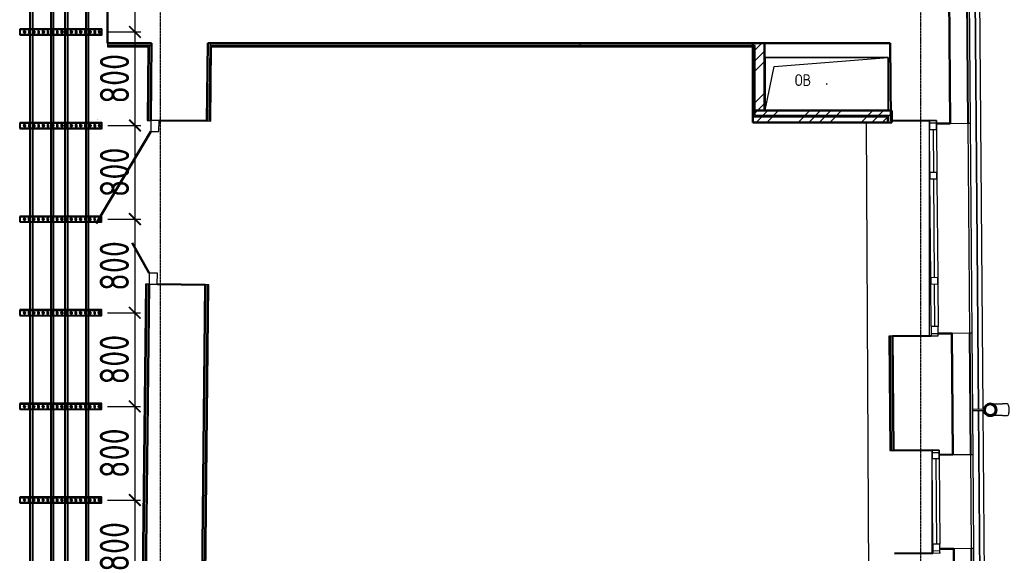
# Model space of a CAD drawing. Header units: millimetres. Extents: x -42533 to 645315, y 3457 to 82611.
# Drawn here: x 464247 to 472706, y 42285 to 46844 of the extents above; entities that cross this region are included whole.
import ezdxf
from ezdxf.enums import TextEntityAlignment as Align

# ---------------------------------------------------------------- set-up
doc = ezdxf.new("R2018")
doc.units = ezdxf.units.MM
doc.linetypes.add('ADSK_Линия сетки', pattern=[25, 20, -2.5, 0, -2.5])
for name, color, linetype in [('00_00_потолок_Панели из стали', 7, 'Continuous'), ('ЭОМ_Лотки авар.', 1, 'Continuous'), ('ЭОМ_Лотки рабочие', 5, 'Continuous')]:
    doc.layers.add(name, color=color, linetype=linetype)
for name, color, linetype, lineweight in [('_ Окна', 7, 'Continuous', 9), ('Аннотация', 7, 'Continuous', 18), ('Двери', 7, 'Continuous', 9), ('Обобщенные модели', 7, 'Continuous', 18), ('Окна', 7, 'Continuous', 9), ('Оси', 253, 'Continuous', 9), ('Перекрытие', 7, 'Continuous', 18), ('Стены наружные', 7, 'Continuous', 18), ('Стены несущие', 7, 'Continuous', 30), ('Стены отделка', 7, 'Continuous', 30), ('Стены штриховка', 7, 'Continuous', 9), ('ШТРИХОВКА', 252, 'Continuous', 15)]:
    doc.layers.add(name, color=color, linetype=linetype, lineweight=lineweight)
doc.styles.add('GOST Common_4', font='GOST_Common.ttf', dxfattribs={"width": 0.9, "height": 200})
doc.styles.get("Standard").update_dxf_attribs({"font": 'arial.ttf'})
doc.styles.add('М2', font='isocpeur.ttf', dxfattribs={"width": 0.8})
doc.dimstyles.new('М2-100', dxfattribs={"dimtxt": 250, "dimasz": 100, "dimexe": 50, "dimexo": 50, "dimgap": 50, "dimtad": 1, "dimdec": 0, "dimzin": 1, "dimtxsty": 'М2', "dimblk": 'ARCHTICK', "dimcen": 2.5, "dimdle": 50, "dimclre": 256, "dimclrt": 256, "dimadec": 0, "dimazin": 0, "dimtfac": 1, "dimtdec": 0, "dimtix": 1, "dimtmove": 1, "dimatfit": 3, "dimldrblk": 'NONE', "dimfxl": 1, "dimtolj": 1, "dimlwd": 9, "dimlwe": 9, "dimarcsym": 1})
pattern_1 = [(45, (591.94, 243.9), (-269.4077, 269.4077), []), (45, (681.74, 243.9), (-269.4077, 269.4077), []), (45, (771.54, 243.9), (-269.4077, 269.4077), []), (45, (861.35, 243.9), (-269.4077, 269.4077), [])]

# ---------------------------------------------------------------- blocks, each defined once
blk = doc.blocks.new('План 4 этажа')
at = {"layer": 'Стены штриховка', "lineweight": 9}
h = blk.add_hatch(dxfattribs=at)
h.set_pattern_fill('ANSI34', color=8, scale=20)
h.set_pattern_definition(pattern_1)
h.paths.add_polyline_path([(54418.791, 19751.644), (54518.791, 19751.644), (54518.791, 20329.474), (54418.791, 20329.394), (54418.791, 19971.845)])
h = blk.add_hatch(dxfattribs=at)
h.set_pattern_fill('ANSI34', color=8, scale=20)
h.set_pattern_definition(pattern_1)
h.paths.add_polyline_path([(55604.28, 19651.644), (55608.562, 19652.554), (55608.562, 19664.129), (55600.337, 19664.063), (55599.628, 19751.644), (54418.791, 19751.644), (54418.791, 19651.644), (55603.115, 19651.644)])
at = {"layer": '_ Окна', "color": 8, "lineweight": 18}
for p, q in [((55930.326, 19666.732), (55990.324, 19667.217)), ((55930.973, 19586.734), (55930.326, 19666.732)), ((55990.324, 19667.217), (55990.971, 19587.22)), ((55990.971, 19587.22), (55930.973, 19586.734)), ((55933.884, 19226.746), (55993.882, 19227.231)), ((55934.37, 19166.748), (55933.884, 19226.746)), ((55993.882, 19227.231), (55994.368, 19167.233)), ((55994.368, 19167.233), (55934.37, 19166.748)), ((55941.163, 18326.776), (56001.161, 18327.261)), ((55941.648, 18266.777), (55941.163, 18326.776)), ((56001.161, 18327.261), (56001.646, 18267.263)), ((56001.646, 18267.263), (55941.648, 18266.777)), ((56004.558, 17907.274), (55944.56, 17906.789)), ((55944.56, 17906.789), (55945.207, 17826.792)), ((56005.205, 17827.277), (56004.558, 17907.274)), ((55945.207, 17826.792), (56005.205, 17827.277)), ((55953.104, 16850.334), (56013.102, 16850.819)), ((55953.719, 16774.336), (55953.104, 16850.334)), ((56013.102, 16850.819), (56013.717, 16774.821)), ((56013.717, 16774.821), (55953.719, 16774.336)), ((56019.604, 16046.845), (55959.606, 16046.36)), ((55959.606, 16046.36), (55960.221, 15970.362)), ((56020.219, 15970.848), (56019.604, 16046.845)), ((55960.221, 15970.362), (56020.219, 15970.848))]:
    blk.add_line(p, q, dxfattribs=at)
at = {"layer": '_ Окна', "color": 8}
for p, q in [((55930.488, 19646.732), (55990.486, 19647.218)), ((55960.972, 19586.977), (55963.883, 19226.989)), ((55964.369, 19166.991), (55971.162, 18327.018)), ((55971.647, 18267.02), (55974.559, 17907.032)), ((55945.045, 17846.791), (56005.043, 17847.276)), ((55953.266, 16830.334), (56013.264, 16830.82)), ((55983.718, 16774.579), (55989.605, 16046.603)), ((55960.059, 15990.362), (56020.057, 15990.847))]:
    blk.add_line(p, q, dxfattribs=at)
at = {"layer": 'Двери', "color": 8}
for p, q in [((49273.296, 19668.464), (49272.282, 19573.469)), ((49343.292, 19667.717), (49273.296, 19668.464)), ((49342.278, 19572.722), (49343.292, 19667.717)), ((49272.282, 19573.469), (49342.278, 19572.722)), ((49259.372, 18363.538), (49258.359, 18268.543)), ((49329.368, 18362.791), (49259.372, 18363.538)), ((49328.355, 18267.797), (49329.368, 18362.791)), ((49258.359, 18268.543), (49328.355, 18267.797))]:
    blk.add_line(p, q, dxfattribs=at)
at = {"layer": 'Двери', "color": 8, "lineweight": 30}
for p, q in [((49272.282, 19573.469), (48806.354, 18785.982)), ((49259.372, 18363.538), (49114.606, 18620.575))]:
    blk.add_line(p, q, dxfattribs=at)
at = {"layer": 'Обобщенные модели', "color": 8}
for p, q in [((54526.888, 19754.759), (54526.888, 20204.759)), ((54526.888, 20204.759), (55576.888, 20204.759)), ((55576.888, 20204.759), (54526.888, 20204.759)), ((54526.888, 20204.759), (54526.888, 19754.759)), ((54601.888, 20129.759), (55576.888, 20204.759)), ((55576.888, 20204.759), (55576.888, 19754.759)), ((55576.888, 19754.759), (55576.888, 20204.759)), ((54526.888, 19754.759), (54601.888, 20129.759)), ((55576.888, 19754.759), (54526.888, 19754.759)), ((54526.888, 19754.759), (55576.888, 19754.759)), ((56280.299, 17198.46), (56277.725, 17198.439)), ((56277.806, 17188.439), (56280.38, 17188.46)), ((56399.437, 17199.423), (56300.299, 17198.622)), ((56300.38, 17188.622), (56399.517, 17189.424)), ((56596.077, 17246.015), (56553.574, 17245.672)), ((56554.383, 17145.675), (56596.885, 17146.019))]:
    blk.add_line(p, q, dxfattribs=at)
at = {"layer": 'Обобщенные модели', "color": 8, "flags": 128}
for points in [[(56462.946, 17244.939), (56464.217, 17244.949), (56466.88, 17244.97), (56469.756, 17244.994), (56472.841, 17245.019), (56476.129, 17245.045), (56479.614, 17245.073), (56483.293, 17245.103), (56487.158, 17245.134), (56491.203, 17245.167), (56495.422, 17245.201), (56499.809, 17245.237), (56504.355, 17245.273), (56509.055, 17245.311), (56513.9, 17245.351), (56518.882, 17245.391), (56523.994, 17245.432), (56529.228, 17245.475), (56534.575, 17245.518), (56540.026, 17245.562), (56545.573, 17245.607), (56551.207, 17245.652), (56553.574, 17245.672)], [(56554.383, 17145.675), (56548.715, 17145.629), (56543.131, 17145.584), (56537.639, 17145.539), (56532.247, 17145.496), (56526.966, 17145.453), (56521.802, 17145.411), (56516.765, 17145.371), (56511.861, 17145.331), (56507.101, 17145.292), (56502.489, 17145.255), (56498.036, 17145.219), (56493.746, 17145.184), (56489.627, 17145.151), (56485.687, 17145.119), (56481.93, 17145.089), (56478.363, 17145.06), (56474.993, 17145.033), (56471.823, 17145.007), (56468.859, 17144.983), (56466.107, 17144.961), (56463.755, 17144.942)]]:
    blk.add_lwpolyline(points, dxfattribs=at)
at = {"layer": 'Обобщенные модели', "color": 8}
for centre, radius, start, end in [((55051.888, 19979.759), 2.5, 0, 180), ((55051.888, 19979.759), 2.5, 180, 0), ((55051.888, 19979.759), 2.5, 60, 165), ((55051.888, 19979.759), 2.5, 195, 270), ((55051.888, 19979.759), 2.5, 300, 0), ((56450.334, 17194.835), 52, 0.4633819, 180.4633819), ((56450.334, 17194.835), 52, 180.4633819, 0.4633819)]:
    blk.add_arc(centre, radius, start, end, dxfattribs=at)
at = {"layer": 'Обобщенные модели', "color": 8, "lineweight": 40}
for start, end in [(0.4633819, 180.4633819), (180.4633819, 0.4633819)]:
    blk.add_arc((56450.334, 17194.835), 50, start, end, dxfattribs=at)
at = {"layer": 'Обобщенные модели', "color": 8}
for start_param, end_param in [(4.71238898, 6.28318531), (3.14159265, 4.71238898)]:
    blk.add_ellipse((56596.481, 17196.017), major_axis=(-0.404, 49.998), ratio=0.30901699, start_param=start_param, end_param=end_param, dxfattribs=at)
at = {"layer": 'Окна', "color": 8}
for p, q in [((55990.324, 19667.217), (55930.326, 19666.732)), ((55930.326, 19666.732), (55930.973, 19586.734)), ((55990.971, 19587.22), (55990.324, 19667.217)), ((55933.884, 19226.746), (55930.973, 19586.734)), ((55990.971, 19587.22), (55993.882, 19227.231)), ((55933.884, 19226.746), (55934.37, 19166.748)), ((55994.368, 19167.233), (55993.882, 19227.231)), ((55941.163, 18326.776), (55934.37, 19166.748)), ((55994.368, 19167.233), (56001.161, 18327.261)), ((55941.163, 18326.776), (55941.648, 18266.777)), ((56001.646, 18267.263), (56001.161, 18327.261)), ((55944.56, 17906.789), (55941.648, 18266.777)), ((56001.646, 18267.263), (56004.558, 17907.274)), ((55944.56, 17906.789), (55945.207, 17826.792)), ((56005.205, 17827.277), (56004.558, 17907.274)), ((55945.207, 17826.792), (56005.205, 17827.277)), ((56013.102, 16850.819), (55953.104, 16850.334)), ((55953.104, 16850.334), (55953.719, 16774.336)), ((56013.717, 16774.821), (56013.102, 16850.819)), ((55959.606, 16046.36), (55953.719, 16774.336)), ((56013.717, 16774.821), (56019.604, 16046.845)), ((55959.606, 16046.36), (55960.221, 15970.362)), ((56020.219, 15970.848), (56019.604, 16046.845)), ((55960.221, 15970.362), (56020.219, 15970.848))]:
    blk.add_line(p, q, dxfattribs=at)
at = {"layer": 'Оси', "color": 8, "linetype": 'ADSK_Линия сетки'}
for p, q in [((49356.505, -3353.101), (49356.505, 43685.833)), ((55856.505, -3353.101), (55856.505, 43685.833))]:
    blk.add_line(p, q, dxfattribs=at)
at = {"layer": 'Перекрытие', "color": 8}
for p, q in [((49780.377, 20329.394), (49765.83, 20329.394)), ((54418.791, 20329.394), (52944.065, 20329.394)), ((55595.015, 20329.394), (54518.791, 20329.394)), ((55389.269, 19651.644), (55410.071, 15273.725)), ((55929.269, 19662.901), (55608.562, 19662.901)), ((55929.269, 17826.468), (55929.269, 19662.901)), ((55952.039, 16847.503), (55603.115, 16847.503)), ((55952.039, 15970.296), (55952.039, 16847.503))]:
    blk.add_line(p, q, dxfattribs=at)
at = {"layer": 'Стены наружные', "color": 8}
for p, q in [((56221.048, 33179.871), (56350.299, 17198.677)), ((56350.391, 17198.678), (56221.408, 33179.873)), ((56256.408, 33180.031), (56385.389, 17199.086)), ((56257.943, 19644.381), (56272.46, 17849.439)), ((56275.034, 17849.46), (56260.517, 19644.401)), ((56295.033, 17849.622), (56280.516, 19644.563)), ((56350.374, 17189.375), (56417.697, 8865.226)), ((56417.649, 8865.225), (56350.466, 17189.375)), ((56385.466, 17189.534), (56452.647, 8865.633)), ((56280.842, 16812.983), (56287.353, 16008.009)), ((56289.927, 16008.03), (56283.417, 16813.004)), ((56309.926, 16008.192), (56303.415, 16813.166))]:
    blk.add_line(p, q, dxfattribs=at)
at = {"layer": 'Стены несущие', "color": 8}
for p, q in [((56088.99, 21987.093), (56107.947, 19643.167)), ((48902.129, 20839.474), (48902.129, 20329.474)), ((48902.129, 20329.474), (49280.349, 20329.474)), ((49273.296, 19668.464), (49280.349, 20329.474)), ((49753.268, 19663.342), (49760.376, 20329.474)), ((55594.955, 20329.474), (49760.376, 20329.474)), ((54418.791, 20329.474), (54418.791, 19651.644)), ((54518.791, 19751.644), (54518.791, 20329.474)), ((55594.955, 20329.474), (55600.337, 19664.063)), ((54418.791, 19751.644), (55608.562, 19751.644)), ((55608.562, 19651.644), (55608.562, 19751.644)), ((49343.292, 19667.717), (49753.268, 19663.342)), ((54418.791, 19651.644), (55608.562, 19651.644)), ((55600.337, 19664.063), (55930.326, 19666.732)), ((55990.526, 19642.218), (56107.947, 19643.167)), ((49200.285, 12825.838), (49258.359, 18268.543)), ((49738.331, 18263.422), (49328.355, 18267.797)), ((49675.563, 12380.757), (49738.331, 18263.422)), ((55945.207, 17826.792), (55615.218, 17824.123)), ((55615.218, 17824.123), (55623.115, 16847.665)), ((55623.115, 16847.665), (55615.226, 17823.123)), ((56125.039, 17848.247), (56005.043, 17847.276)), ((56005.213, 17826.277), (56005.205, 17827.277)), ((56122.473, 17847.226), (56125.047, 17847.247)), ((56122.473, 17847.226), (56122.473, 17847.226)), ((56122.473, 17847.226), (56130.847, 16811.77)), ((56125.047, 17847.247), (56125.039, 17848.247)), ((55623.115, 16847.665), (55953.104, 16850.334)), ((56013.426, 16810.82), (56130.847, 16811.77)), ((56139.932, 16006.817), (56019.936, 16005.847)), ((56137.366, 16005.796), (56139.94, 16005.817)), ((56145.809, 14961.829), (56137.366, 16005.796)), ((56139.94, 16005.817), (56139.932, 16006.817)), ((55960.221, 15970.362), (55630.232, 15967.694)), ((56020.227, 15969.848), (56020.219, 15970.848))]:
    blk.add_line(p, q, dxfattribs=at)
at = {"layer": 'Стены отделка', "color": 8, "lineweight": 9}
for p, q in [((56257.943, 19644.381), (56238.977, 21989.306)), ((56241.552, 21989.327), (56260.517, 19644.401)), ((56280.517, 19644.563), (56261.551, 21989.489)), ((48902.129, 20329.474), (48902.129, 20297.474)), ((49280.349, 20309.474), (48902.129, 20309.474)), ((49260.093, 20305.625), (49260.134, 20309.474)), ((49280.092, 20305.411), (49260.093, 20305.625)), ((49280.349, 20309.474), (49280.349, 20329.474)), ((49780.375, 20329.239), (49760.376, 20329.452)), ((54438.791, 20309.474), (49780.164, 20309.474)), ((49780.377, 20329.474), (49780.377, 20309.474)), ((52944.065, 20309.474), (52944.065, 20329.474)), ((54438.791, 19711.644), (54438.791, 20309.474)), ((48902.129, 20297.474), (49248.005, 20297.474)), ((49248.005, 20297.474), (49241.298, 19668.805)), ((49785.267, 19663.001), (49792.036, 20297.474)), ((49792.036, 20297.474), (54426.791, 20297.474)), ((54426.791, 20297.474), (54426.791, 19701.644)), ((55579.951, 19711.644), (54438.791, 19711.644)), ((55580.337, 19663.901), (55579.951, 19711.644)), ((49241.298, 19668.805), (49273.296, 19668.464)), ((49753.268, 19663.342), (49785.267, 19663.001)), ((54428.791, 19699.644), (55568.048, 19699.644)), ((55568.048, 19699.644), (55568.338, 19663.804)), ((55568.338, 19663.804), (55580.337, 19663.901)), ((56107.947, 19643.167), (56257.943, 19644.381)), ((56260.517, 19644.401), (56280.517, 19644.563)), ((49226.36, 18268.885), (49168.625, 12857.838)), ((49258.359, 18268.543), (49226.36, 18268.885)), ((49707.455, 12370.416), (49770.33, 18263.081)), ((49770.33, 18263.081), (49738.331, 18263.422)), ((56272.46, 17849.439), (56125.039, 17848.247)), ((56280.842, 16812.983), (56272.46, 17849.439)), ((56295.034, 17849.622), (56275.034, 17849.46)), ((56275.034, 17849.46), (56283.417, 16813.004)), ((56303.416, 16813.166), (56295.034, 17849.622)), ((55615.218, 17824.123), (55583.219, 17823.864)), ((55583.219, 17823.864), (55591.116, 16847.406)), ((55595.218, 17823.961), (55595.226, 17822.961)), ((55615.226, 17823.123), (55615.218, 17824.123)), ((56122.464, 17848.226), (56122.473, 17847.226)), ((55591.116, 16847.406), (55623.115, 16847.665)), ((56130.847, 16811.77), (56280.842, 16812.983)), ((56283.417, 16813.004), (56303.416, 16813.166)), ((56137.357, 16006.796), (56137.366, 16005.796)), ((56287.353, 16008.009), (56139.932, 16006.817)), ((56295.804, 14963.042), (56287.353, 16008.009)), ((56309.926, 16008.192), (56289.927, 16008.03)), ((56289.927, 16008.03), (56298.379, 14963.063)), ((56318.378, 14963.225), (56309.926, 16008.192))]:
    blk.add_line(p, q, dxfattribs=at)
at = {"layer": 'Стены штриховка', "color": 8}
for p, q in [((49260.093, 20305.625), (49253.297, 19668.677)), ((49773.267, 19663.129), (49780.164, 20309.474)), ((48902.129, 20299.474), (49250.027, 20299.474)), ((49250.027, 20299.474), (49243.297, 19668.784)), ((49783.267, 19663.022), (49790.058, 20299.474)), ((49790.058, 20299.474), (54428.791, 20299.474)), ((54428.791, 20299.474), (54428.791, 19699.644)), ((54426.791, 19701.644), (55570.032, 19701.644)), ((54426.791, 19701.644), (54426.791, 19699.644)), ((54426.791, 19699.644), (54428.791, 19699.644)), ((55570.032, 19701.644), (55570.338, 19663.82)), ((49228.36, 18268.863), (49170.603, 12855.838)), ((49238.36, 18268.757), (49180.625, 12857.838)), ((49695.562, 12380.544), (49758.33, 18263.209)), ((49705.434, 12368.438), (49768.33, 18263.102)), ((55585.219, 17823.88), (55593.116, 16847.422)), ((55595.226, 17822.961), (55603.115, 16847.503))]:
    blk.add_line(p, q, dxfattribs=at)
at = {"layer": 'Аннотация', "color": 8, "lineweight": 9, "insert": (54778.784, 20062.515), "char_height": 100, "width": 156.348, "attachment_point": 1, "line_spacing_factor": 1.022766, "style": 'GOST Common_4'}
blk.add_mtext('\\pxt3.6,7.2,10.8,14.4,18,21.6,25.2,28.8,32.4,36,39.6,43.2,46.8,50.4,54,57.6,61.2,64.8,68.4,72,75.6,79.2,82.8,86.4,90,93.6,97.2,100.8,104.4,108,111.6,115.2;{ОВ}', dxfattribs=at)
blk = doc.blocks.new('*U1518')
at = {"color": 0, "linetype": 'Continuous', "lineweight": 25}
for p, q in [((-78.8, -25023.8), (-78.8, 0)), ((78.8, -25023.8), (78.8, 0))]:
    blk.add_line(p, q, dxfattribs=at)
blk.add_lwpolyline([(100.8, -25023.8), (100.8, 0), (-100.8, 0), (-100.8, -25023.8)], close=True, dxfattribs=at)
at = {"color": 0, "flags": 9}
for tag, p in [('АРТИКУЛ', (-59.7, -11.8)), ('НАИМЕНОВАНИЕ', (-59.1, -7)), ('ПРИМЕЧАНИЕ', (-58.8, -17.3))]:
    blk.add_attdef(tag, text='', height=2.5, dxfattribs=at).set_placement(p, align=Align.TOP_LEFT)
at = {"color": 0, "lineweight": 30, "flags": 104}
for tag, p in [('ВЫСОТА', (-59.6, -20.9)), ('ДЛИНА', (-59.5, -36.1)), ('ТОЛЩИНА', (-59, -31)), ('ШИРИНА', (-58.9, -25.1))]:
    blk.add_attdef(tag, text='', height=2.5, dxfattribs=at).set_placement(p, align=Align.TOP_LEFT)
blk = doc.blocks.new('*U1511')
at = {"color": 0, "linetype": 'Continuous', "lineweight": 25}
for p, q in [((-78.8, -24729.1), (-78.8, 0)), ((78.8, -24729.1), (78.8, 0))]:
    blk.add_line(p, q, dxfattribs=at)
blk.add_lwpolyline([(100.8, -24729.1), (100.8, 0), (-100.8, 0), (-100.8, -24729.1)], close=True, dxfattribs=at)
at = {"color": 0, "flags": 9}
for tag, p in [('АРТИКУЛ', (-59.7, -11.8)), ('НАИМЕНОВАНИЕ', (-59.1, -7)), ('ПРИМЕЧАНИЕ', (-58.8, -17.3))]:
    blk.add_attdef(tag, text='', height=2.5, dxfattribs=at).set_placement(p, align=Align.TOP_LEFT)
at = {"color": 0, "lineweight": 30, "flags": 104}
for tag, p in [('ВЫСОТА', (-59.6, -20.9)), ('ДЛИНА', (-59.5, -36.1)), ('ТОЛЩИНА', (-59, -31)), ('ШИРИНА', (-58.9, -25.1))]:
    blk.add_attdef(tag, text='', height=2.5, dxfattribs=at).set_placement(p, align=Align.TOP_LEFT)
blk = doc.blocks.new('*U45')
at = {"color": 0, "linetype": 'ByBlock', "lineweight": -2}
for points in [[(24, -700), (24, 0), (-24, 0), (-24, -700)], [(-22.5, -700), (-22.5, 0)], [(22.5, -700), (22.5, 0)], [(-24, -700), (24, -700)]]:
    blk.add_lwpolyline(points, dxfattribs=at)
at = {"color": 254, "transparency": 33554483}
blk.add_lwpolyline([(0, 0.7), (0, -2.2)], dxfattribs=at)
at = {"color": 0, "linetype": 'ByBlock', "lineweight": -2}
for points in [[(-6.7, -54.8, 0.345739), (-6.7, -65.2), (6.7, -65.2, 0.345739), (6.7, -54.8)], [(-5.2, -13.3), (-5.2, -26.7, 0.345739), (5.2, -26.7), (5.2, -13.3, 0.345739)], [(-6.7, -134.8, 0.345739), (-6.7, -145.2), (6.7, -145.2, 0.345739), (6.7, -134.8)], [(-5.2, -93.3), (-5.2, -106.7, 0.345739), (5.2, -106.7), (5.2, -93.3, 0.345739)], [(-6.7, -214.8, 0.345739), (-6.7, -225.2), (6.7, -225.2, 0.345739), (6.7, -214.8)], [(-5.2, -173.3), (-5.2, -186.7, 0.345739), (5.2, -186.7), (5.2, -173.3, 0.345739)], [(-5.2, -253.3), (-5.2, -266.7, 0.345739), (5.2, -266.7), (5.2, -253.3, 0.345739)], [(-6.7, -294.8, 0.345739), (-6.7, -305.2), (6.7, -305.2, 0.345739), (6.7, -294.8)], [(-5.2, -333.3), (-5.2, -346.7, 0.345739), (5.2, -346.7), (5.2, -333.3, 0.345739)], [(-6.7, -374.8, 0.345739), (-6.7, -385.2), (6.7, -385.2, 0.345739), (6.7, -374.8)], [(-5.2, -413.3), (-5.2, -426.7, 0.345739), (5.2, -426.7), (5.2, -413.3, 0.345739)], [(-6.7, -454.8, 0.345739), (-6.7, -465.2), (6.7, -465.2, 0.345739), (6.7, -454.8)], [(-5.2, -493.3), (-5.2, -506.7, 0.345739), (5.2, -506.7), (5.2, -493.3, 0.345739)], [(-6.7, -534.8, 0.345739), (-6.7, -545.2), (6.7, -545.2, 0.345739), (6.7, -534.8)], [(-5.2, -573.3), (-5.2, -586.7, 0.345739), (5.2, -586.7), (5.2, -573.3, 0.345739)], [(-6.7, -614.8, 0.345739), (-6.7, -625.2), (6.7, -625.2, 0.345739), (6.7, -614.8)], [(-5.2, -653.3), (-5.2, -666.7, 0.345739), (5.2, -666.7), (5.2, -653.3, 0.345739)]]:
    blk.add_lwpolyline(points, format="xyb", close=True, dxfattribs=at)
at = {"flags": 9}
for tag, p in [('АРТИКУЛ', (-58.9, -24.5)), ('ПРИМЕЧАНИЕ', (-58.3, -30.8)), ('НАИМЕНОВАНИЕ', (-58.2, -19.4))]:
    blk.add_attdef(tag, p, '', height=2.5, dxfattribs=at)
at = {"lineweight": 30, "flags": 104}
blk.add_attdef('ДЛИНА', text='', height=2.5, dxfattribs=at).set_placement((-57.7, -34.6), align=Align.TOP_LEFT)
blk = doc.blocks.new('_ArchTick')
at = {"color": 0, "linetype": 'ByBlock', "lineweight": 70, "const_width": 0.15}
blk.add_lwpolyline([(-0.5, -0.5), (0.5, 0.5)], dxfattribs=at)
blk = doc.blocks.new('*D1694')
at = {"layer": '00_00_потолок_Панели из стали', "color": 0, "lineweight": 9, "transparency": 16777216}
blk.add_line((465230.5, 45189.9), (465230.5, 44289.7), dxfattribs=at)
at = {"layer": '00_00_потолок_Панели из стали', "lineweight": 9, "transparency": 16777216}
for p, q in [((465074.8, 45139.9), (465280.5, 45139.9)), ((464997, 44339.7), (465280.5, 44339.7))]:
    blk.add_line(p, q, dxfattribs=at)
at = {"layer": 'Defpoints', "color": 0, "transparency": 16777216}
for p in [(465024.8, 45139.9), (464947, 44339.7), (465230.5, 44339.7)]:
    blk.add_point(p, dxfattribs=at)
at = {"layer": '00_00_потолок_Панели из стали', "color": 0, "lineweight": 9, "transparency": 16777216, "xscale": 100, "yscale": 100, "zscale": 100}
for p, rotation in [((465230.5, 45139.9), 90), ((465230.5, 44339.7), 270)]:
    blk.add_blockref('_ArchTick', p, dxfattribs=dict(at, rotation=rotation))
at = {"layer": '00_00_потолок_Панели из стали', "transparency": 16777216, "insert": (465055.5, 44739.8), "char_height": 250, "attachment_point": 5, "rotation": 90, "style": 'М2'}
blk.add_mtext('\\A1;800', dxfattribs=at)
blk = doc.blocks.new('_None')
blk = doc.blocks.new('*D1709')
at = {"layer": '00_00_потолок_Панели из стали', "lineweight": 9, "transparency": 16777216}
for p, q in [((465074.8, 44339.7), (465280.5, 44339.7)), ((464997, 43539.5), (465280.5, 43539.5))]:
    blk.add_line(p, q, dxfattribs=at)
at = {"layer": '00_00_потолок_Панели из стали', "color": 0, "lineweight": 9, "transparency": 16777216}
blk.add_line((465230.5, 44389.7), (465230.5, 43489.5), dxfattribs=at)
at = {"layer": 'Defpoints', "color": 0, "transparency": 16777216}
for p in [(465024.8, 44339.7), (464947, 43539.5), (465230.5, 43539.5)]:
    blk.add_point(p, dxfattribs=at)
at = {"layer": '00_00_потолок_Панели из стали', "color": 0, "lineweight": 9, "transparency": 16777216, "xscale": 100, "yscale": 100, "zscale": 100}
for p, rotation in [((465230.5, 44339.7), 90), ((465230.5, 43539.5), 270)]:
    blk.add_blockref('_ArchTick', p, dxfattribs=dict(at, rotation=rotation))
at = {"layer": '00_00_потолок_Панели из стали', "transparency": 16777216, "insert": (465055.5, 43939.6), "char_height": 250, "attachment_point": 5, "rotation": 90, "style": 'М2'}
blk.add_mtext('\\A1;800', dxfattribs=at)
blk = doc.blocks.new('*D1710')
at = {"layer": '00_00_потолок_Панели из стали', "color": 0, "lineweight": 9, "transparency": 16777216}
blk.add_line((465230.5, 43589.5), (465230.5, 42689.3), dxfattribs=at)
at = {"layer": '00_00_потолок_Панели из стали', "lineweight": 9, "transparency": 16777216}
for p, q in [((465074.8, 43539.5), (465280.5, 43539.5)), ((464997, 42739.3), (465280.5, 42739.3))]:
    blk.add_line(p, q, dxfattribs=at)
at = {"layer": 'Defpoints', "color": 0, "transparency": 16777216}
for p in [(465024.8, 43539.5), (464947, 42739.3), (465230.5, 42739.3)]:
    blk.add_point(p, dxfattribs=at)
at = {"layer": '00_00_потолок_Панели из стали', "color": 0, "lineweight": 9, "transparency": 16777216, "xscale": 100, "yscale": 100, "zscale": 100}
for p, rotation in [((465230.5, 43539.5), 90), ((465230.5, 42739.3), 270)]:
    blk.add_blockref('_ArchTick', p, dxfattribs=dict(at, rotation=rotation))
at = {"layer": '00_00_потолок_Панели из стали', "transparency": 16777216, "insert": (465055.5, 43139.4), "char_height": 250, "attachment_point": 5, "rotation": 90, "style": 'М2'}
blk.add_mtext('\\A1;800', dxfattribs=at)
blk = doc.blocks.new('*D1711')
at = {"layer": '00_00_потолок_Панели из стали', "lineweight": 9, "transparency": 16777216}
for p, q in [((465074.8, 42739.3), (465280.5, 42739.3)), ((464997, 41939.1), (465280.5, 41939.1))]:
    blk.add_line(p, q, dxfattribs=at)
at = {"layer": '00_00_потолок_Панели из стали', "color": 0, "lineweight": 9, "transparency": 16777216}
blk.add_line((465230.5, 42789.3), (465230.5, 41889.1), dxfattribs=at)
at = {"layer": 'Defpoints', "color": 0, "transparency": 16777216}
for p in [(465024.8, 42739.3), (464947, 41939.1), (465230.5, 41939.1)]:
    blk.add_point(p, dxfattribs=at)
at = {"layer": '00_00_потолок_Панели из стали', "color": 0, "lineweight": 9, "transparency": 16777216, "xscale": 100, "yscale": 100, "zscale": 100}
for p, rotation in [((465230.5, 42739.3), 90), ((465230.5, 41939.1), 270)]:
    blk.add_blockref('_ArchTick', p, dxfattribs=dict(at, rotation=rotation))
at = {"layer": '00_00_потолок_Панели из стали', "transparency": 16777216, "insert": (465055.5, 42339.2), "char_height": 250, "attachment_point": 5, "rotation": 90, "style": 'М2'}
blk.add_mtext('\\A1;800', dxfattribs=at)
blk = doc.blocks.new('*D1718')
at = {"layer": '00_00_потолок_Панели из стали', "color": 0, "lineweight": 9, "transparency": 16777216}
blk.add_line((465231.9, 47590.5), (465231.9, 46690.3), dxfattribs=at)
at = {"layer": '00_00_потолок_Панели из стали', "lineweight": 9, "transparency": 16777216}
for p, q in [((465076.2, 47540.5), (465281.9, 47540.5)), ((464998.5, 46740.3), (465281.9, 46740.3))]:
    blk.add_line(p, q, dxfattribs=at)
at = {"layer": 'Defpoints', "color": 0, "transparency": 16777216}
for p in [(465026.2, 47540.5), (464948.5, 46740.3), (465231.9, 46740.3)]:
    blk.add_point(p, dxfattribs=at)
at = {"layer": '00_00_потолок_Панели из стали', "color": 0, "lineweight": 9, "transparency": 16777216, "xscale": 100, "yscale": 100, "zscale": 100}
for p, rotation in [((465231.9, 47540.5), 90), ((465231.9, 46740.3), 270)]:
    blk.add_blockref('_ArchTick', p, dxfattribs=dict(at, rotation=rotation))
at = {"layer": '00_00_потолок_Панели из стали', "transparency": 16777216, "insert": (465056.9, 47140.4), "char_height": 250, "attachment_point": 5, "rotation": 90, "style": 'М2'}
blk.add_mtext('\\A1;800', dxfattribs=at)
blk = doc.blocks.new('*D1719')
at = {"layer": '00_00_потолок_Панели из стали', "color": 0, "lineweight": 9, "transparency": 16777216}
blk.add_line((465231.9, 46790.3), (465231.9, 45890.1), dxfattribs=at)
at = {"layer": '00_00_потолок_Панели из стали', "lineweight": 9, "transparency": 16777216}
for p, q in [((465076.2, 46740.3), (465281.9, 46740.3)), ((464998.5, 45940.1), (465281.9, 45940.1))]:
    blk.add_line(p, q, dxfattribs=at)
at = {"layer": 'Defpoints', "color": 0, "transparency": 16777216}
for p in [(465026.2, 46740.3), (464948.5, 45940.1), (465231.9, 45940.1)]:
    blk.add_point(p, dxfattribs=at)
at = {"layer": '00_00_потолок_Панели из стали', "color": 0, "lineweight": 9, "transparency": 16777216, "xscale": 100, "yscale": 100, "zscale": 100}
for p, rotation in [((465231.9, 46740.3), 90), ((465231.9, 45940.1), 270)]:
    blk.add_blockref('_ArchTick', p, dxfattribs=dict(at, rotation=rotation))
at = {"layer": '00_00_потолок_Панели из стали', "transparency": 16777216, "insert": (465056.9, 46340.2), "char_height": 250, "attachment_point": 5, "rotation": 90, "style": 'М2'}
blk.add_mtext('\\A1;800', dxfattribs=at)
blk = doc.blocks.new('*D1720')
at = {"layer": '00_00_потолок_Панели из стали', "lineweight": 9, "transparency": 16777216}
for p, q in [((465076.2, 45940.1), (465281.9, 45940.1)), ((464998.5, 45139.9), (465281.9, 45139.9))]:
    blk.add_line(p, q, dxfattribs=at)
at = {"layer": '00_00_потолок_Панели из стали', "color": 0, "lineweight": 9, "transparency": 16777216}
blk.add_line((465231.9, 45990.1), (465231.9, 45089.9), dxfattribs=at)
at = {"layer": 'Defpoints', "color": 0, "transparency": 16777216}
for p in [(465026.2, 45940.1), (464948.5, 45139.9), (465231.9, 45139.9)]:
    blk.add_point(p, dxfattribs=at)
at = {"layer": '00_00_потолок_Панели из стали', "color": 0, "lineweight": 9, "transparency": 16777216, "xscale": 100, "yscale": 100, "zscale": 100}
for p, rotation in [((465231.9, 45940.1), 90), ((465231.9, 45139.9), 270)]:
    blk.add_blockref('_ArchTick', p, dxfattribs=dict(at, rotation=rotation))
at = {"layer": '00_00_потолок_Панели из стали', "transparency": 16777216, "insert": (465056.9, 45540), "char_height": 250, "attachment_point": 5, "rotation": 90, "style": 'М2'}
blk.add_mtext('\\A1;800', dxfattribs=at)

msp = doc.modelspace()

# ---------------------------------------------------------------- block references
at = {"layer": 'ШТРИХОВКА'}
msp.add_blockref('План 4 этажа', (416094.2, 26315.8), dxfattribs=at)
at = {"layer": 'ЭОМ_Лотки авар.', "color": 1, "rotation": 180}
msp.add_blockref('*U1511', (464434.7, 38385), dxfattribs=at)
at = {"layer": 'ЭОМ_Лотки рабочие', "rotation": 180}
msp.add_blockref('*U1518', (464734.2, 38090.4), dxfattribs=at)
at = {"layer": 'ЭОМ_Лотки рабочие'}
ref = msp.add_blockref('*U45', (464948.5, 46740.3), dxfattribs=dict(at, rotation=270))
lines = msp.add_mtext('700 мм', dxfattribs={"layer": '0', "insert": (464913.9, 46798), "char_height": 2.5, "attachment_point": 1, "rotation": 270})
ref.add_attrib('ДЛИНА', '', (464913.9, 46798), dxfattribs={"flags": 2}).embed_mtext(lines)
ref = msp.add_blockref('*U45', (464948.5, 45940.1), dxfattribs=dict(at, rotation=270))
lines = msp.add_mtext('700 мм', dxfattribs={"layer": '0', "insert": (464913.9, 45997.8), "char_height": 2.5, "attachment_point": 1, "rotation": 270})
ref.add_attrib('ДЛИНА', '', (464913.9, 45997.8), dxfattribs={"flags": 2}).embed_mtext(lines)
ref = msp.add_blockref('*U45', (464947, 45139.9), dxfattribs=dict(at, rotation=270))
lines = msp.add_mtext('700 мм', dxfattribs={"layer": '0', "insert": (464912.5, 45197.6), "char_height": 2.5, "attachment_point": 1, "rotation": 270})
ref.add_attrib('ДЛИНА', '', (464912.5, 45197.6), dxfattribs={"flags": 2}).embed_mtext(lines)
ref = msp.add_blockref('*U45', (464947, 44339.7), dxfattribs=dict(at, rotation=270))
lines = msp.add_mtext('700 мм', dxfattribs={"layer": '0', "insert": (464912.5, 44397.4), "char_height": 2.5, "attachment_point": 1, "rotation": 270})
ref.add_attrib('ДЛИНА', '', (464912.5, 44397.4), dxfattribs={"flags": 2}).embed_mtext(lines)
ref = msp.add_blockref('*U45', (464947, 43539.5), dxfattribs=dict(at, rotation=270))
lines = msp.add_mtext('700 мм', dxfattribs={"layer": '0', "insert": (464912.5, 43597.2), "char_height": 2.5, "attachment_point": 1, "rotation": 270})
ref.add_attrib('ДЛИНА', '', (464912.5, 43597.2), dxfattribs={"flags": 2}).embed_mtext(lines)
ref = msp.add_blockref('*U45', (464947, 42739.3), dxfattribs=dict(at, rotation=270))
lines = msp.add_mtext('700 мм', dxfattribs={"layer": '0', "insert": (464912.5, 42797), "char_height": 2.5, "attachment_point": 1, "rotation": 270})
ref.add_attrib('ДЛИНА', '', (464912.5, 42797), dxfattribs={"flags": 2}).embed_mtext(lines)

# ---------------------------------------------------------------- dimensions: what is measured, and where the dimension line sits
at = {"layer": '00_00_потолок_Панели из стали'}
for base, p1, p2, picture, middle in [((465231.9, 46740.3), (465026.2, 47540.5), (464948.5, 46740.3), '*D1718', (465056.9, 47140.4)), ((465231.9, 45940.1), (465026.2, 46740.3), (464948.5, 45940.1), '*D1719', (465056.9, 46340.2)), ((465231.9, 45139.9), (465026.2, 45940.1), (464948.5, 45139.9), '*D1720', (465056.9, 45540)), ((465230.5, 44339.7), (465024.8, 45139.9), (464947, 44339.7), '*D1694', (465055.5, 44739.8)), ((465230.5, 43539.5), (465024.8, 44339.7), (464947, 43539.5), '*D1709', (465055.5, 43939.6)), ((465230.5, 42739.3), (465024.8, 43539.5), (464947, 42739.3), '*D1710', (465055.5, 43139.4)), ((465230.5, 41939.1), (465024.8, 42739.3), (464947, 41939.1), '*D1711', (465055.5, 42339.2))]:
    dim = msp.add_linear_dim(base=base, p1=p1, p2=p2, angle=90, dimstyle='М2-100', dxfattribs=at)
    dim.commit()
    dim.dimension.update_dxf_attribs({"geometry": picture, "text_midpoint": middle})

doc.saveas('drawing.dxf')
